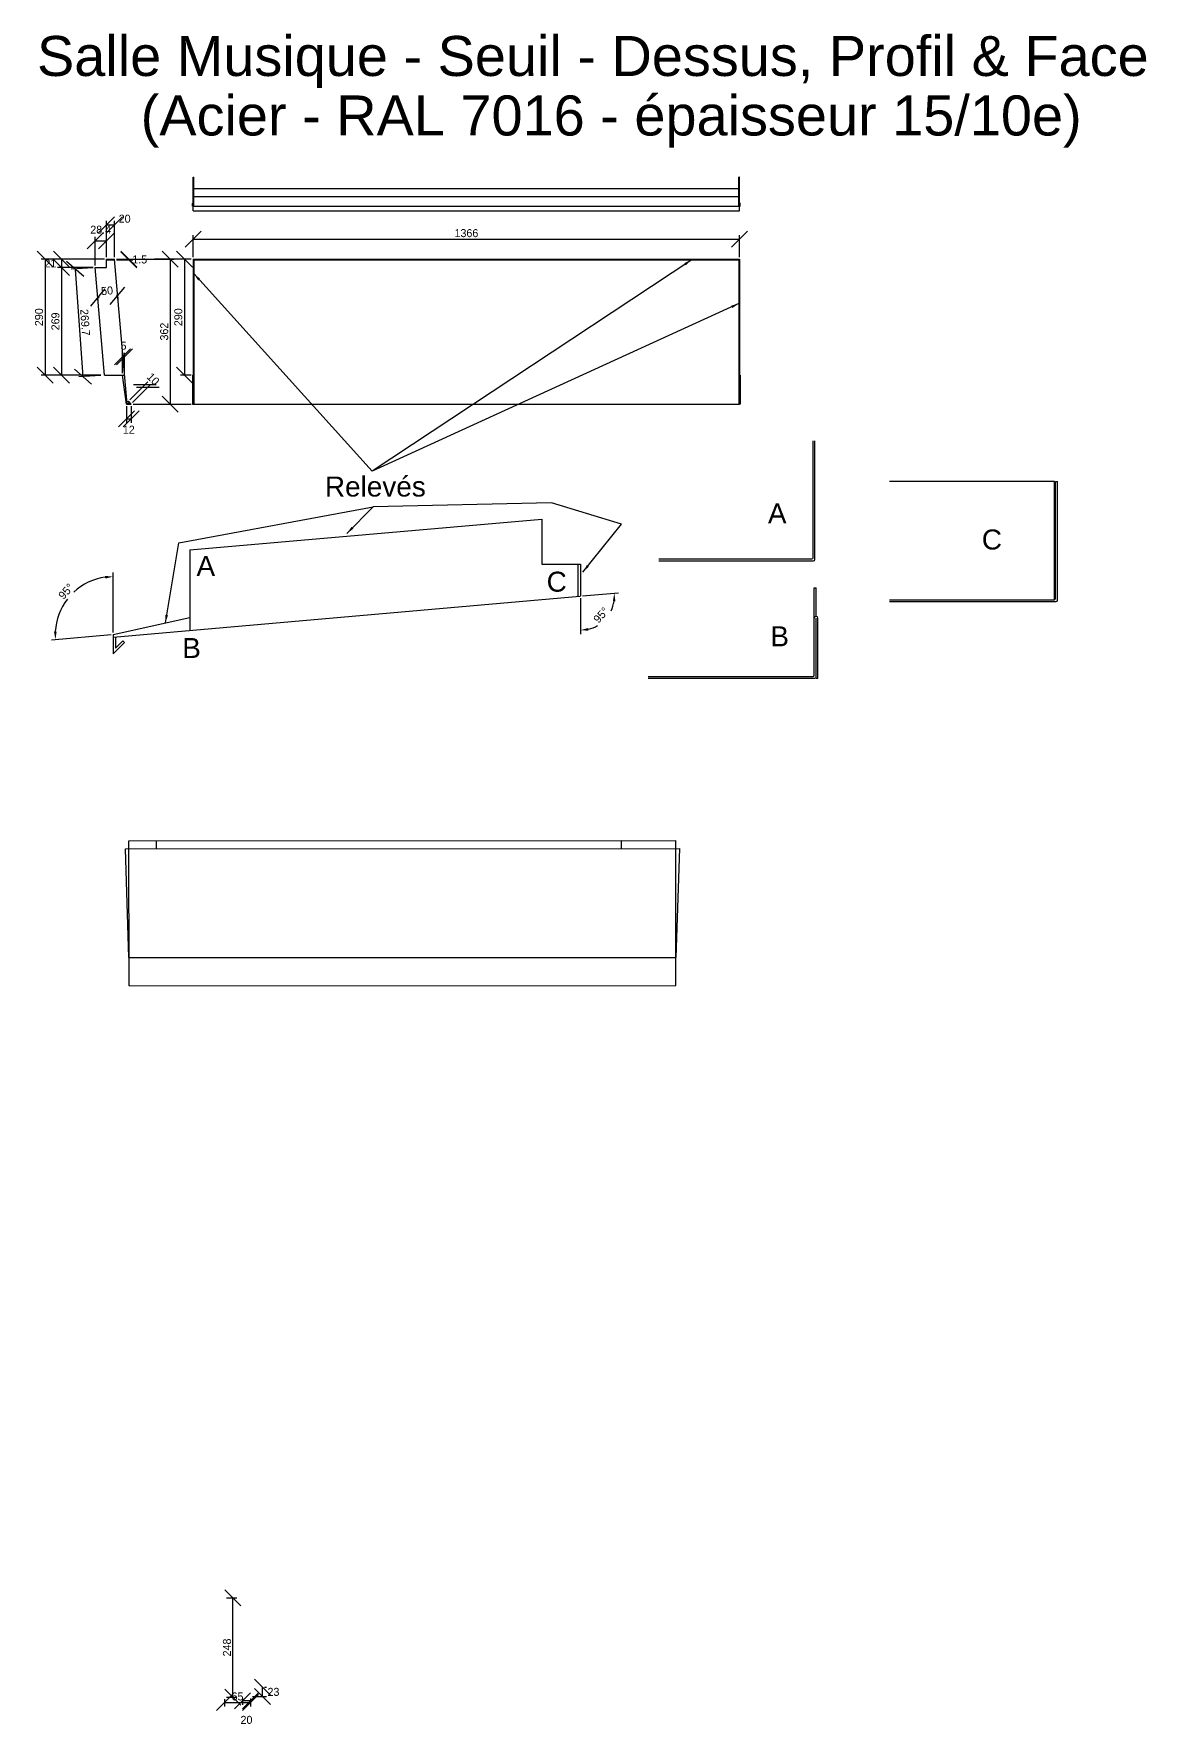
# Model space of a CAD drawing. Header units: millimetres. Extents: x -676 to 20600, y -6551 to 2508.
# Drawn here: x 2062 to 4843, y -1719 to 2508 of the extents above; entities that cross this region are included whole.
import ezdxf

# ---------------------------------------------------------------- set-up
doc = ezdxf.new("R2010")
doc.units = ezdxf.units.MM
doc.layers.get('Defpoints').update_dxf_attribs({"true_color": 0xffffff})
for name, color, linetype, lineweight, true_color in [('0 ... Seuil ... Existant', 2, 'Continuous', 25, 0xffff00), ('0 ... Seuil ... Rectangle', 5, 'Continuous', 25, 0x0000ff), ('0 ... Seuil ... Rectangle ... Cotes Angles', 4, 'Continuous', 25, 0x00ffff), ('Cotes', 4, 'Continuous', 25, 0x00ffff)]:
    doc.layers.add(name, color=color, linetype=linetype, lineweight=lineweight, true_color=true_color)
doc.styles.add('QCADDimTextStyle', font='txt')
doc.styles.add('textstyle25', font='')
doc.styles.add('textstyle26', font='')
doc.styles.add('textstyle27', font='')
doc.styles.add('textstyle28', font='')
doc.styles.add('textstyle29', font='')
doc.styles.add('textstyle30', font='')
doc.styles.add('textstyle31', font='')
doc.styles.add('textstyle32', font='')
doc.styles.add('textstyle33', font='')
doc.styles.get('textstyle25').set_extended_font_data('Liberation Sans')
doc.styles.get('textstyle26').set_extended_font_data('Liberation Sans')
doc.styles.get('textstyle27').set_extended_font_data('Liberation Sans')
doc.styles.get('textstyle28').set_extended_font_data('Liberation Sans')
doc.styles.get('textstyle29').set_extended_font_data('Liberation Sans')
doc.styles.get('textstyle30').set_extended_font_data('Liberation Sans')
doc.styles.get('textstyle31').set_extended_font_data('Liberation Sans')
doc.styles.get('textstyle32').set_extended_font_data('Liberation Sans')
doc.styles.get('textstyle33').set_extended_font_data('Liberation Sans')
doc.dimstyles.new('QCADDimStyle', dxfattribs={"dimtxt": 20, "dimasz": 20, "dimexe": 10, "dimexo": 5, "dimgap": 5, "dimtad": 1, "dimtoh": 1, "dimdec": 4, "dimzin": 0, "dimdsep": 46, "dimtxsty": 'QCADDimTextStyle', "dimcen": 0.09, "dimadec": 0, "dimazin": 0, "dimtfac": 1, "dimtdec": 4, "dimtofl": 0, "dimtmove": 0, "dimatfit": 3, "dimfxl": 1, "dimtolj": 1, "dimtzin": 0, "dimarcsym": 0})

# ---------------------------------------------------------------- blocks, each defined once
blk = doc.blocks.new('*D22')
at = {"layer": 'Cotes', "color": 0, "lineweight": -2}
for p, q in [((2653.7, -1644), (2613.7, -1604)), ((2608.7, -1647), (2643.7, -1647)), ((2613.7, -1627), (2653.7, -1667)), ((2633.7, -1647), (2633.7, -1624)), ((2638.7, -1624), (2643.7, -1624))]:
    blk.add_line(p, q, dxfattribs=at)
at = {"layer": 'Defpoints', "color": 0}
for p in [(2603.7, -1647), (2633.7, -1624), (2633.7, -1624)]:
    blk.add_point(p, dxfattribs=at)
at = {"layer": 'Cotes', "color": 0, "insert": (2661.2, -1635.5), "char_height": 20, "attachment_point": 5, "style": 'QCADDimTextStyle'}
blk.add_mtext('\\A1;23', dxfattribs=at)
blk = doc.blocks.new('*D23')
at = {"layer": 'Cotes', "color": 0, "lineweight": -2}
for p, q in [((2580, -1420.5), (2540, -1380.5)), ((2543.7, -1400.5), (2570, -1400.5)), ((2560, -1648.5), (2560, -1400.5)), ((2540, -1628.5), (2580, -1668.5)), ((2543.7, -1648.5), (2570, -1648.5))]:
    blk.add_line(p, q, dxfattribs=at)
at = {"layer": 'Defpoints', "color": 0}
for p in [(2538.7, -1400.5), (2560, -1400.5), (2538.7, -1648.5)]:
    blk.add_point(p, dxfattribs=at)
at = {"layer": 'Cotes', "color": 0, "insert": (2545, -1524.5), "char_height": 20, "attachment_point": 5, "rotation": 90, "style": 'QCADDimTextStyle'}
blk.add_mtext('\\A1;248', dxfattribs=at)
blk = doc.blocks.new('*D24')
at = {"layer": 'Cotes', "color": 0, "lineweight": -2}
for p, q in [((2558.7, -1642), (2518.7, -1682)), ((2583.7, -1682), (2623.7, -1642)), ((2538.7, -1653.5), (2538.7, -1672)), ((2538.7, -1662), (2603.7, -1662)), ((2603.7, -1655), (2603.7, -1672))]:
    blk.add_line(p, q, dxfattribs=at)
at = {"layer": 'Defpoints', "color": 0}
for p in [(2538.7, -1648.5), (2603.7, -1650), (2603.7, -1662)]:
    blk.add_point(p, dxfattribs=at)
at = {"layer": 'Cotes', "color": 0, "insert": (2571.2, -1647), "char_height": 20, "attachment_point": 5, "style": 'QCADDimTextStyle'}
blk.add_mtext('\\A1;65', dxfattribs=at)
blk = doc.blocks.new('*D25')
at = {"layer": 'Cotes', "color": 0, "lineweight": -2}
for p, q in [((2603.7, -1638), (2563.7, -1678)), ((2583.7, -1678), (2623.7, -1638)), ((2583.7, -1652), (2583.7, -1668)), ((2603.7, -1658), (2583.7, -1658)), ((2603.7, -1652), (2603.7, -1668))]:
    blk.add_line(p, q, dxfattribs=at)
at = {"layer": 'Defpoints', "color": 0}
for p in [(2583.7, -1647), (2603.7, -1647), (2583.7, -1658)]:
    blk.add_point(p, dxfattribs=at)
at = {"layer": 'Cotes', "color": 0, "insert": (2593.7, -1705.5), "char_height": 20, "attachment_point": 5, "style": 'QCADDimTextStyle'}
blk.add_mtext('\\A1;20', dxfattribs=at)
blk = doc.blocks.new('*D68')
at = {"layer": '0 ... Seuil ... Rectangle ... Cotes Angles', "color": 0, "lineweight": -2}
for p, q in [((2186.9, 1901.5), (2144.1, 1938.5)), ((2210.1, 1923.2), (2155.5, 1919.3)), ((2165.5, 1920), (2185, 1651)), ((2163.6, 1669.5), (2206.4, 1632.5)), ((2229.6, 1654.2), (2175, 1650.3))]:
    blk.add_line(p, q, dxfattribs=at)
at = {"layer": 'Defpoints', "color": 0}
for p in [(2215.1, 1923.6), (2185, 1651), (2234.6, 1654.6)]:
    blk.add_point(p, dxfattribs=at)
at = {"layer": '0 ... Seuil ... Rectangle ... Cotes Angles', "color": 0, "insert": (2190.2, 1786.6), "char_height": 20, "attachment_point": 5, "rotation": 274.1483, "style": 'QCADDimTextStyle'}
blk.add_mtext('\\A1;269.7', dxfattribs=at)
blk = doc.blocks.new('*D69')
at = {"layer": '0 ... Seuil ... Rectangle ... Cotes Angles', "color": 0, "lineweight": -2}
for p, q in [((2151.1, 1924.6), (2111.1, 1964.6)), ((2238.4, 1944.6), (2121.1, 1944.6)), ((2131.1, 1944.6), (2131.1, 1923.6)), ((2111.1, 1943.6), (2151.1, 1903.6)), ((2210.1, 1923.6), (2121.1, 1923.6))]:
    blk.add_line(p, q, dxfattribs=at)
at = {"layer": 'Defpoints', "color": 0}
for p in [(2243.4, 1944.6), (2131.1, 1923.6), (2215.1, 1923.6)]:
    blk.add_point(p, dxfattribs=at)
at = {"layer": '0 ... Seuil ... Rectangle ... Cotes Angles', "color": 0, "insert": (2103.6, 1934.1), "char_height": 20, "attachment_point": 5, "style": 'QCADDimTextStyle'}
blk.add_mtext('\\A1;21', dxfattribs=at)
blk = doc.blocks.new('*D70')
at = {"layer": '0 ... Seuil ... Rectangle ... Cotes Angles', "color": 0, "lineweight": -2}
for p, q in [((2151.1, 1903.6), (2111.1, 1943.6)), ((2210.1, 1923.6), (2121.1, 1923.6)), ((2131.1, 1923.6), (2131.1, 1654.6)), ((2111.1, 1674.6), (2151.1, 1634.6)), ((2229.6, 1654.6), (2121.1, 1654.6))]:
    blk.add_line(p, q, dxfattribs=at)
at = {"layer": 'Defpoints', "color": 0}
for p in [(2215.1, 1923.6), (2131.1, 1654.6), (2234.6, 1654.6)]:
    blk.add_point(p, dxfattribs=at)
at = {"layer": '0 ... Seuil ... Rectangle ... Cotes Angles', "color": 0, "insert": (2116.1, 1789.1), "char_height": 20, "attachment_point": 5, "rotation": 90, "style": 'QCADDimTextStyle'}
blk.add_mtext('\\A1;269', dxfattribs=at)
blk = doc.blocks.new('*D71')
at = {"layer": '0 ... Seuil ... Rectangle ... Cotes Angles', "color": 0, "lineweight": -2}
for p, q in [((2268.4, 1944.6), (2309.2, 1944.6)), ((2279.2, 1964.6), (2319.2, 1924.6)), ((2319.2, 1923.1), (2279.2, 1963.1)), ((2268.6, 1943.1), (2309.2, 1943.1))]:
    blk.add_line(p, q, dxfattribs=at)
at = {"layer": 'Defpoints', "color": 0}
for p in [(2263.4, 1944.6), (2263.6, 1943.1), (2299.2, 1943.1)]:
    blk.add_point(p, dxfattribs=at)
at = {"layer": '0 ... Seuil ... Rectangle ... Cotes Angles', "color": 0, "insert": (2326.7, 1943.8), "char_height": 20, "attachment_point": 5, "style": 'QCADDimTextStyle'}
blk.add_mtext('\\A1;1.5', dxfattribs=at)
blk = doc.blocks.new('*D72')
at = {"layer": '0 ... Seuil ... Rectangle ... Cotes Angles', "color": 0, "lineweight": -2}
for p, q in [((2239.8, 1870.2), (2203.5, 1826.9)), ((2253.3, 1831.2), (2289.6, 1874.6)), ((2221.6, 1848.6), (2225.4, 1848.9)), ((2222, 1844.1), (2222.5, 1838.6)), ((2271.4, 1852.9), (2267.6, 1852.6)), ((2271.8, 1848.5), (2272.3, 1842.9))]:
    blk.add_line(p, q, dxfattribs=at)
at = {"layer": 'Defpoints', "color": 0}
for p in [(2221.6, 1849.1), (2271.4, 1853.4), (2271.4, 1852.9)]:
    blk.add_point(p, dxfattribs=at)
at = {"layer": '0 ... Seuil ... Rectangle ... Cotes Angles', "color": 0, "insert": (2245.2, 1865.7), "char_height": 20, "attachment_point": 5, "rotation": 5, "style": 'QCADDimTextStyle'}
blk.add_mtext('\\A1;50', dxfattribs=at)
blk = doc.blocks.new('*D73')
at = {"layer": '0 ... Seuil ... Rectangle ... Cotes Angles', "color": 0, "lineweight": -2}
for p, q in [((2268.4, 1944.6), (2413.1, 1944.6)), ((2423.1, 1924.6), (2383.1, 1964.6)), ((2403.1, 1944.6), (2403.1, 1582.6)), ((2310.6, 1582.6), (2413.1, 1582.6)), ((2383.1, 1602.6), (2423.1, 1562.6))]:
    blk.add_line(p, q, dxfattribs=at)
at = {"layer": 'Defpoints', "color": 0}
for p in [(2263.4, 1944.6), (2305.6, 1582.6), (2403.1, 1582.6)]:
    blk.add_point(p, dxfattribs=at)
at = {"layer": '0 ... Seuil ... Rectangle ... Cotes Angles', "color": 0, "insert": (2388.1, 1763.6), "char_height": 20, "attachment_point": 5, "rotation": 90, "style": 'QCADDimTextStyle'}
blk.add_mtext('\\A1;362', dxfattribs=at)
blk = doc.blocks.new('*D74')
at = {"layer": '0 ... Seuil ... Rectangle ... Cotes Angles', "color": 0, "lineweight": -2}
for p, q in [((2302, 1593.2), (2347, 1638.1)), ((2309.1, 1586.1), (2354, 1631.1)), ((2311.6, 1631.1), (2368.2, 1631.1)), ((2375.3, 1624), (2318.7, 1624))]:
    blk.add_line(p, q, dxfattribs=at)
at = {"layer": 'Defpoints', "color": 0}
for p in [(2347, 1624), (2298.5, 1589.7), (2305.6, 1582.6)]:
    blk.add_point(p, dxfattribs=at)
at = {"layer": '0 ... Seuil ... Rectangle ... Cotes Angles', "color": 0, "insert": (2360.5, 1645.2), "char_height": 20, "attachment_point": 5, "rotation": 315, "style": 'QCADDimTextStyle'}
blk.add_mtext('\\A1;10', dxfattribs=at)
blk = doc.blocks.new('*D75')
at = {"layer": '0 ... Seuil ... Rectangle ... Cotes Angles', "color": 0, "lineweight": -2}
for p, q in [((2313.6, 1565.7), (2273.6, 1525.7)), ((2285.6, 1525.7), (2325.6, 1565.7)), ((2293.6, 1577.6), (2293.6, 1535.7)), ((2305.6, 1577.6), (2305.6, 1535.7)), ((2293.6, 1545.7), (2305.6, 1545.7))]:
    blk.add_line(p, q, dxfattribs=at)
at = {"layer": 'Defpoints', "color": 0}
for p in [(2293.6, 1582.6), (2305.6, 1582.6), (2305.6, 1545.7)]:
    blk.add_point(p, dxfattribs=at)
at = {"layer": '0 ... Seuil ... Rectangle ... Cotes Angles', "color": 0, "insert": (2299.5, 1518.5), "char_height": 20, "attachment_point": 5, "style": 'QCADDimTextStyle'}
blk.add_mtext('\\A1;12', dxfattribs=at)
blk = doc.blocks.new('*D76')
at = {"layer": '0 ... Seuil ... Rectangle ... Cotes Angles', "color": 0, "lineweight": -2}
for p, q in [((2458.4, 1924.6), (2418.4, 1964.6)), ((2455.5, 1944.6), (2428.4, 1944.6)), ((2438.4, 1944.6), (2438.4, 1654.6)), ((2418.4, 1674.6), (2458.4, 1634.6)), ((2455.5, 1654.6), (2428.4, 1654.6))]:
    blk.add_line(p, q, dxfattribs=at)
at = {"layer": 'Defpoints', "color": 0}
for p in [(2460.5, 1944.6), (2438.4, 1654.6), (2460.5, 1654.6)]:
    blk.add_point(p, dxfattribs=at)
at = {"layer": '0 ... Seuil ... Rectangle ... Cotes Angles', "color": 0, "insert": (2423.4, 1799.6), "char_height": 20, "attachment_point": 5, "rotation": 90, "style": 'QCADDimTextStyle'}
blk.add_mtext('\\A1;290', dxfattribs=at)
blk = doc.blocks.new('*D77')
at = {"layer": '0 ... Seuil ... Rectangle ... Cotes Angles', "color": 0, "lineweight": -2}
for p, q in [((2480.5, 2014.6), (2440.5, 1974.6)), ((2460.5, 1949.6), (2460.5, 2004.6)), ((2460.5, 1994.6), (3826.5, 1994.6)), ((3806.5, 1974.6), (3846.5, 2014.6)), ((3826.5, 1949.6), (3826.5, 2004.6))]:
    blk.add_line(p, q, dxfattribs=at)
at = {"layer": 'Defpoints', "color": 0}
for p in [(3826.5, 1994.6), (2460.5, 1944.6), (3826.5, 1944.6)]:
    blk.add_point(p, dxfattribs=at)
at = {"layer": '0 ... Seuil ... Rectangle ... Cotes Angles', "color": 0, "insert": (3143.5, 2009.6), "char_height": 20, "attachment_point": 5, "style": 'QCADDimTextStyle'}
blk.add_mtext('\\A1;1366', dxfattribs=at)
blk = doc.blocks.new('*D78')
at = {"layer": '0 ... Seuil ... Rectangle ... Cotes Angles', "color": 0, "lineweight": -2}
for p, q in [((2110.2, 1924.6), (2070.2, 1964.6)), ((2238.4, 1944.6), (2080.2, 1944.6)), ((2090.2, 1944.6), (2090.2, 1654.6)), ((2070.2, 1674.6), (2110.2, 1634.6)), ((2229.6, 1654.6), (2080.2, 1654.6))]:
    blk.add_line(p, q, dxfattribs=at)
at = {"layer": 'Defpoints', "color": 0}
for p in [(2243.4, 1944.6), (2090.2, 1654.6), (2234.6, 1654.6)]:
    blk.add_point(p, dxfattribs=at)
at = {"layer": '0 ... Seuil ... Rectangle ... Cotes Angles', "color": 0, "insert": (2075.2, 1799.6), "char_height": 20, "attachment_point": 5, "rotation": 90, "style": 'QCADDimTextStyle'}
blk.add_mtext('\\A1;290', dxfattribs=at)
blk = doc.blocks.new('*D79')
at = {"layer": '0 ... Seuil ... Rectangle ... Cotes Angles', "color": 0, "lineweight": -2}
for p, q in [((2260.4, 1011.5), (2260.4, 1161.3)), ((2255.4, 1006.1), (2106.2, 993))]:
    blk.add_line(p, q, dxfattribs=at)
for start, end in [(97.9211, 132.8517), (142.1483, 177.0789)]:
    blk.add_arc((2260.4, 1006.5), 144.8, start, end, dxfattribs=at)
at = {"layer": '0 ... Seuil ... Rectangle ... Cotes Angles', "color": 0}
for points in [[(2240.7, 1146.6), (2240.2, 1153.3), (2260.4, 1151.3)], [(2112.5, 1013.9), (2119.1, 1014), (2116.1, 993.9)]]:
    blk.add_solid(points, dxfattribs=at)
at = {"layer": 'Defpoints', "color": 0}
for p in [(2184.4, 1129.8), (2452.4, 1023.3), (2260.4, 1006.5), (2260.4, 1006.5), (2260.4, 958.5)]:
    blk.add_point(p, dxfattribs=at)
at = {"layer": '0 ... Seuil ... Rectangle ... Cotes Angles', "color": 0, "insert": (2142.6, 1114.5), "char_height": 20, "attachment_point": 5, "rotation": 47.5, "style": 'QCADDimTextStyle'}
blk.add_mtext('\\A1;95%%d', dxfattribs=at)
blk = doc.blocks.new('*D80')
at = {"layer": '0 ... Seuil ... Rectangle ... Cotes Angles', "color": 0, "lineweight": -2}
for p, q in [((3433.4, 1103.1), (3523.4, 1111)), ((3428.4, 1097.7), (3428.4, 1007.4))]:
    blk.add_line(p, q, dxfattribs=at)
for start, end in [(334.5352, 351.5408), (283.4592, 300.4648)]:
    blk.add_arc((3428.4, 1102.7), 85.3, start, end, dxfattribs=at)
at = {"layer": '0 ... Seuil ... Rectangle ... Cotes Angles', "color": 0}
for points in [[(3516.1, 1090), (3509.5, 1090.2), (3513.4, 1110.1)], [(3447.8, 1023), (3448.6, 1016.4), (3428.4, 1017.4)]]:
    blk.add_solid(points, dxfattribs=at)
at = {"layer": 'Defpoints', "color": 0}
for p in [(3428.4, 1182.7), (3427.5, 1102.6), (3428.4, 1103.6), (3473.2, 1030.1), (2266.4, 1001)]:
    blk.add_point(p, dxfattribs=at)
at = {"layer": '0 ... Seuil ... Rectangle ... Cotes Angles', "color": 0, "insert": (3480.2, 1055.2), "char_height": 20, "attachment_point": 5, "rotation": 47.5, "style": 'QCADDimTextStyle'}
blk.add_mtext('\\A1;95%%d', dxfattribs=at)
blk = doc.blocks.new('*D81')
at = {"layer": '0 ... Seuil ... Rectangle ... Cotes Angles', "color": 0, "lineweight": -2}
for p, q in [((2263.8, 1680.8), (2303.8, 1720.8)), ((2308.8, 1720.8), (2268.8, 1680.8)), ((2283.8, 1659.6), (2283.8, 1710.8)), ((2288.8, 1659.6), (2288.8, 1710.8))]:
    blk.add_line(p, q, dxfattribs=at)
at = {"layer": 'Defpoints', "color": 0}
for p in [(2288.8, 1700.8), (2283.8, 1654.6), (2288.8, 1654.6)]:
    blk.add_point(p, dxfattribs=at)
at = {"layer": '0 ... Seuil ... Rectangle ... Cotes Angles', "color": 0, "insert": (2286.3, 1728.3), "char_height": 20, "attachment_point": 5, "style": 'QCADDimTextStyle'}
blk.add_mtext('\\A1;5', dxfattribs=at)
blk = doc.blocks.new('*D82')
at = {"layer": '0 ... Seuil ... Rectangle ... Cotes Angles', "color": 0, "lineweight": -2}
for p, q in [((2263.4, 2050.7), (2223.4, 2010.7)), ((2243.4, 2010.7), (2283.4, 2050.7)), ((2243.4, 1949.6), (2243.4, 2040.7)), ((2243.4, 2030.7), (2263.4, 2030.7)), ((2263.4, 1949.6), (2263.4, 2040.7))]:
    blk.add_line(p, q, dxfattribs=at)
at = {"layer": 'Defpoints', "color": 0}
for p in [(2263.4, 2030.7), (2243.4, 1944.6), (2263.4, 1944.6)]:
    blk.add_point(p, dxfattribs=at)
at = {"layer": '0 ... Seuil ... Rectangle ... Cotes Angles', "color": 0, "insert": (2289.2, 2045.7), "char_height": 20, "attachment_point": 5, "style": 'QCADDimTextStyle'}
blk.add_mtext('\\A1;20', dxfattribs=at)
blk = doc.blocks.new('*D83')
at = {"layer": '0 ... Seuil ... Rectangle ... Cotes Angles', "color": 0, "lineweight": -2}
for p, q in [((2235.1, 2010.7), (2195.1, 1970.7)), ((2215.1, 1928.6), (2215.1, 2000.7)), ((2215.1, 1990.7), (2243.4, 1990.7)), ((2223.4, 1970.7), (2263.4, 2010.7)), ((2243.4, 1949.6), (2243.4, 2000.7))]:
    blk.add_line(p, q, dxfattribs=at)
at = {"layer": 'Defpoints', "color": 0}
for p in [(2243.4, 1990.7), (2243.4, 1944.6), (2215.1, 1923.6)]:
    blk.add_point(p, dxfattribs=at)
at = {"layer": '0 ... Seuil ... Rectangle ... Cotes Angles', "color": 0, "insert": (2229.2, 2018.2), "char_height": 20, "attachment_point": 5, "style": 'QCADDimTextStyle'}
blk.add_mtext('\\A1;28.4', dxfattribs=at)

msp = doc.modelspace()

# ---------------------------------------------------------------- linework, layer by layer
at = {"layer": '0 ... Seuil ... Existant'}
for p, q in [((2291.41, 470.86), (3676.41, 471.84)), ((2300, 200), (2291.41, 470.86)), ((2291.41, 470.86), (2291.41, 470.86)), ((2368.4, 490.92), (3531.4, 491.74)), ((2368.41, 470.92), (2368.4, 490.92)), ((3531.41, 471.74), (3531.4, 491.74)), ((3676.41, 471.84), (3667, 200)), ((2300, 200), (3667, 200))]:
    msp.add_line(p, q, dxfattribs=at)
at = {"layer": '0 ... Seuil ... Rectangle'}
for p, q in [((2460.5, 2078.12), (2460.5, 2149.26)), ((2460.5, 2149.26), (2462, 2149.26)), ((2462, 2077.12), (2462, 2149.26)), ((2462, 2121.17), (3825, 2121.17)), ((3825, 2077.12), (3825, 2149.26)), ((3826.5, 2149.26), (3825, 2149.26)), ((3826.5, 2078.12), (3826.5, 2149.26)), ((2459, 2077.12), (2459, 2083.84)), ((2460.5, 2077.12), (2459, 2077.12)), ((2460, 2084.84), (2460.5, 2084.84)), ((2460.5, 2084.84), (2461, 2084.84)), ((2460.5, 2065.12), (2460.5, 2078.12)), ((2461.5, 2077.12), (3825.5, 2077.12)), ((2462, 2101.17), (3825, 2101.17)), ((2462, 2077.12), (2462, 2083.84)), ((3825, 2077.12), (3825, 2083.84)), ((3826, 2084.84), (3826.5, 2084.84)), ((3827, 2084.84), (3826.5, 2084.84)), ((3826.5, 2065.12), (3826.5, 2078.12)), ((3826.5, 2077.12), (3828, 2077.12)), ((3826.5, 2077.12), (3828, 2077.12)), ((3828, 2077.12), (3828, 2083.84)), ((2460.5, 2065.12), (3826.5, 2065.12)), ((2243.42, 1944.6), (2263.42, 1944.6)), ((2243.42, 1923.6), (2243.42, 1944.6)), ((2295.09, 1582.6), (2263.42, 1944.6)), ((2460.5, 1944.6), (3826.5, 1944.6)), ((2460.5, 1944.6), (2460.5, 1582.6)), ((3826.5, 1944.6), (3826.5, 1582.6)), ((2238.6, 1654.6), (2215.07, 1923.6)), ((2215.07, 1923.6), (2243.42, 1923.6)), ((2243.42, 1943.1), (2263.55, 1943.1)), ((2460.5, 1943.1), (3826.5, 1943.1)), ((2462, 1943.1), (2462, 1582.6)), ((3825, 1943.1), (3825, 1582.6)), ((2270.08, 1851.28), (2269.95, 1852.78)), ((2238.6, 1654.6), (2288.79, 1654.6)), ((2293.58, 1582.6), (2283.77, 1654.6)), ((2459, 1654.6), (2462, 1654.6)), ((2459, 1654.6), (2459, 1582.6)), ((3825, 1654.6), (3828, 1654.6)), ((3828, 1654.6), (3828, 1582.6)), ((2293.58, 1582.6), (2305.58, 1582.6)), ((2294.96, 1584.1), (2301.96, 1584.1)), ((2297.45, 1588.61), (2298.51, 1589.67)), ((2297.45, 1588.61), (2301.96, 1584.1)), ((2298.51, 1589.67), (2305.58, 1582.6)), ((2459, 1582.6), (2460.5, 1582.6)), ((2460.5, 1582.6), (3826.5, 1582.6)), ((3828, 1582.6), (3826.5, 1582.6)), ((4010.1, 1198.45), (4010.1, 1490.95)), ((4014.6, 1193.95), (4014.6, 1490.95)), ((4613.58, 1389.3), (4201.08, 1389.3)), ((4613.58, 1093.8), (4613.58, 1389.3)), ((4616.58, 1096.8), (4616.58, 1389.3)), ((4616.58, 1389.3), (4621.08, 1389.3)), ((4621.08, 1092.3), (4621.08, 1389.3)), ((2452.38, 1218.07), (3332.38, 1295.06)), ((3332.38, 1295.06), (3332.38, 1182.7)), ((2452.38, 1218.07), (2452.38, 1017.31)), ((3624.6, 1195.45), (4007.1, 1195.45)), ((3624.6, 1190.95), (4011.6, 1190.95)), ((3332.38, 1182.7), (3428.38, 1182.7)), ((3422.38, 1182.7), (3422.38, 1102.17)), ((3428.38, 1182.7), (3428.38, 1103.62)), ((2260.38, 1000.51), (3427.47, 1102.62)), ((4013.26, 1047.56), (4013.26, 1122.99)), ((4013.26, 1122.99), (4017.76, 1122.99)), ((4017.76, 1052.06), (4017.76, 1122.99)), ((4201.08, 1093.8), (4613.58, 1093.8)), ((4201.08, 1089.3), (4618.08, 1089.3)), ((2260.38, 1006.54), (2452.38, 1049.43)), ((4013.26, 905.06), (4013.26, 1047.56)), ((4017.76, 897.56), (4017.76, 1047.56)), ((4022.26, 897.56), (4022.26, 1047.56)), ((2260.38, 1006.54), (2260.38, 958.54)), ((2288.66, 986.82), (2260.38, 958.54)), ((2266.38, 1001.04), (2266.38, 973.02)), ((2284.42, 991.06), (2266.38, 973.02)), ((2284.42, 991.06), (2288.66, 986.82)), ((3597.76, 902.06), (4010.26, 902.06)), ((3597.76, 897.56), (4014.76, 897.56)), ((4017.76, 897.56), (4022.26, 897.56)), ((2299.8, 490.87), (3666.79, 491.83)), ((2300.05, 128.87), (2299.8, 490.87)), ((3667.05, 129.83), (3666.79, 491.83)), ((2300.05, 128.87), (3667.05, 129.83))]:
    msp.add_line(p, q, dxfattribs=at)
for centre, radius, start, end in [((2460, 2083.84), 1, 90, 180), ((2461.5, 2078.12), 1, 180, 270), ((2461, 2083.84), 1, 0, 90), ((3826, 2083.84), 1, 90, 180), ((3825.5, 2078.12), 1, 270, 0), ((3827, 2083.84), 1, 0, 90), ((4007.1, 1198.45), 3, 270, 0), ((4011.6, 1193.95), 3, 270, 0), ((3427.38, 1103.62), 1, 275, 0), ((4613.58, 1096.8), 3, 270, 0), ((4618.08, 1092.3), 3, 270, 0), ((4017.76, 1047.56), 4.5, 0, 180), ((4010.26, 905.06), 3, 270, 0), ((4014.76, 900.56), 3, 270, 0)]:
    msp.add_arc(centre, radius, start, end, dxfattribs=at)
at = {"layer": '0 ... Seuil ... Rectangle ... Cotes Angles'}
for p, q in [((2455.5, 1944.6), (2363.93, 1944.6)), ((2363.93, 1582.6), (2455.5, 1582.6))]:
    msp.add_line(p, q, dxfattribs=at)

# ---------------------------------------------------------------- texts
at = {"layer": '0 ... Seuil ... Rectangle ... Cotes Angles', "attachment_point": 1}
for s, insert, char_height, style in [('Salle Musique - Seuil - Dessus, Profil & Face\\P', (2069.99, 2502.44), 100, 'textstyle33'), ('(Acier - RAL 7016 - épaisseur 15/10e)', (2329.21, 2353.72), 100, 'textstyle25'), ('Relevés', (2789.7, 1401.51), 50, 'textstyle26'), ('A', (3897.3, 1334.25), 50, 'textstyle32'), ('C', (4432, 1269.19), 50, 'textstyle31'), ('A', (2468.73, 1203.05), 50, 'textstyle27'), ('C', (3344.09, 1163.72), 50, 'textstyle30'), ('B', (3903.4, 1027.26), 50, 'textstyle29'), ('B', (2433.15, 998.04), 50, 'textstyle28')]:
    msp.add_mtext(s, dxfattribs=dict(at, insert=insert, char_height=char_height, style=style))

# ---------------------------------------------------------------- dimensions: what is measured, and where the dimension line sits
at = {"layer": '0 ... Seuil ... Rectangle ... Cotes Angles'}
dim = msp.add_linear_dim(base=(2243.4189, 1990.6782), p1=(2215.0652, 1923.5959), p2=(2243.4189, 1944.5959), dimstyle='QCADDimStyle', override={"dimtxt": 20, "dimasz": 20, "dimexe": 10, "dimexo": 5, "dimgap": 5, "dimdec": 1, "dimzin": 8, "dimtsz": 20, "dimclrd": 0, "dimclre": 0, "dimclrt": 0, "dimazin": 2, "dimtmove": 2}, dxfattribs=at)
dim.commit()
dim.dimension.update_dxf_attribs({"geometry": '*D83', "text_midpoint": (2229.2421, 2018.1782)})
for base, p1, p2, angle, picture, middle in [((2263.42, 2030.68), (2243.42, 1944.6), (2263.42, 1944.6), 0, '*D82', (2289.21, 2045.68)), ((2271.44, 1852.91), (2221.58, 1849.08), (2271.39, 1853.44), 5, '*D72', (2245.23, 1865.67)), ((2346.97, 1623.99), (2298.51, 1589.67), (2305.58, 1582.6), 315, '*D74', (2360.54, 1645.22)), ((2305.58, 1545.73), (2293.58, 1582.6), (2305.58, 1582.6), 0, '*D75', (2299.47, 1518.47))]:
    dim = msp.add_linear_dim(base=base, p1=p1, p2=p2, angle=angle, dimstyle='QCADDimStyle', override={"dimtxt": 20, "dimasz": 20, "dimexe": 10, "dimexo": 5, "dimgap": 5, "dimdec": 1, "dimzin": 8, "dimtsz": 20, "dimclrd": 0, "dimclre": 0, "dimclrt": 0, "dimazin": 2, "dimtmove": 2}, dxfattribs=at)
    dim.commit()
    dim.dimension.update_dxf_attribs({"geometry": picture, "text_midpoint": middle, "dimtype": 161})
for p1, p2, distance, picture, middle in [((2460.5, 1944.6), (3826.5, 1944.6), 50.02, '*D77', (3143.5, 2009.62)), ((2460.5, 1944.6), (2460.5, 1654.6), -22.11, '*D76', (2423.39, 1799.6)), ((2215.07, 1923.6), (2234.58, 1654.6), -49.73, '*D68', (2190.18, 1786.58)), ((2283.77, 1654.6), (2288.79, 1654.6), 46.19, '*D81', (2286.28, 1728.28))]:
    dim = msp.add_aligned_dim(p1=p1, p2=p2, distance=distance, dimstyle='QCADDimStyle', override={"dimtxt": 20, "dimasz": 20, "dimexe": 10, "dimexo": 5, "dimgap": 5, "dimdec": 1, "dimzin": 8, "dimtsz": 20, "dimclrd": 0, "dimclre": 0, "dimclrt": 0, "dimazin": 2, "dimtmove": 2}, dxfattribs=at)
    dim.commit()
    dim.dimension.update_dxf_attribs({"geometry": picture, "text_midpoint": middle})
for base, p1, p2, picture, middle in [((2090.16, 1654.6), (2243.42, 1944.6), (2234.58, 1654.6), '*D78', (2075.16, 1799.6)), ((2131.05, 1923.6), (2243.42, 1944.6), (2215.07, 1923.6), '*D69', (2103.55, 1934.1)), ((2299.21, 1943.1), (2263.42, 1944.6), (2263.55, 1943.1), '*D71', (2326.71, 1943.85)), ((2403.09, 1582.6), (2263.42, 1944.6), (2305.58, 1582.6), '*D73', (2388.09, 1763.6)), ((2131.05, 1654.6), (2215.07, 1923.6), (2234.58, 1654.6), '*D70', (2116.05, 1789.1))]:
    dim = msp.add_linear_dim(base=base, p1=p1, p2=p2, angle=90, dimstyle='QCADDimStyle', override={"dimtxt": 20, "dimasz": 20, "dimexe": 10, "dimexo": 5, "dimgap": 5, "dimdec": 1, "dimzin": 8, "dimtsz": 20, "dimclrd": 0, "dimclre": 0, "dimclrt": 0, "dimazin": 2, "dimtmove": 2}, dxfattribs=at)
    dim.commit()
    dim.dimension.update_dxf_attribs({"geometry": picture, "text_midpoint": middle})
for base, line1, line2, picture, middle in [((2184.37, 1129.76), ((2452.38, 1023.33), (2260.38, 1006.54)), ((2260.38, 1006.54), (2260.38, 958.54)), '*D79', (2142.58, 1114.48)), ((3473.18, 1030.07), ((2266.38, 1001.04), (3427.47, 1102.62)), ((3428.38, 1103.62), (3428.38, 1182.7)), '*D80', (3480.24, 1055.18))]:
    dim = msp.add_angular_dim_2l(base=base, line1=line1, line2=line2, dimstyle='QCADDimStyle', override={"dimtxt": 20, "dimasz": 20, "dimexe": 10, "dimexo": 5, "dimgap": 5, "dimdec": 1, "dimzin": 8, "dimtsz": 20, "dimclrd": 0, "dimclre": 0, "dimclrt": 0, "dimazin": 2, "dimtmove": 2}, dxfattribs=at)
    dim.commit()
    dim.dimension.update_dxf_attribs({"geometry": picture, "text_midpoint": middle, "dimtype": 162})
at = {"layer": 'Cotes'}
for base, p1, p2, picture, middle in [((2560, -1400.5), (2538.7, -1648.5), (2538.7, -1400.5), '*D23', (2545, -1524.5)), ((2633.7, -1624), (2603.7, -1647), (2633.7, -1624), '*D22', (2661.2, -1635.5))]:
    dim = msp.add_linear_dim(base=base, p1=p1, p2=p2, angle=90, dimstyle='QCADDimStyle', override={"dimtxt": 20, "dimasz": 20, "dimexe": 10, "dimexo": 5, "dimgap": 5, "dimdec": 1, "dimzin": 8, "dimtsz": 20, "dimclrd": 0, "dimclre": 0, "dimclrt": 0, "dimazin": 2, "dimtmove": 2}, dxfattribs=at)
    dim.commit()
    dim.dimension.update_dxf_attribs({"geometry": picture, "text_midpoint": middle})
for base, p1, p2, picture, middle in [((2603.7, -1662), (2538.7, -1648.5), (2603.7, -1650), '*D24', (2571.2, -1647)), ((2583.7, -1658), (2603.7, -1647), (2583.7, -1647), '*D25', (2593.7, -1705.5))]:
    dim = msp.add_linear_dim(base=base, p1=p1, p2=p2, dimstyle='QCADDimStyle', override={"dimtxt": 20, "dimasz": 20, "dimexe": 10, "dimexo": 5, "dimgap": 5, "dimdec": 1, "dimzin": 8, "dimtsz": 20, "dimclrd": 0, "dimclre": 0, "dimclrt": 0, "dimazin": 2, "dimtmove": 2}, dxfattribs=at)
    dim.commit()
    dim.dimension.update_dxf_attribs({"geometry": picture, "text_midpoint": middle})

# ---------------------------------------------------------------- leaders
at = {"layer": '0 ... Seuil ... Rectangle ... Cotes Angles'}
for points in [[(2462, 1908.5), (2908.05, 1415.03)], [(3706.73, 1943.1), (2908.05, 1415.03)], [(3825, 1833.91), (2908.05, 1415.03)], [(2391.07, 1035.74), (2424.26, 1236.12), (2910.37, 1326.05)], [(2844.71, 1259.2), (2910.37, 1326.05)], [(3434.7, 1162.92), (3531.66, 1282.08), (3356.33, 1335.98), (2910.37, 1326.05)]]:
    msp.add_leader(points, dimstyle='QCADDimStyle', dxfattribs=at)

doc.saveas('drawing.dxf')
